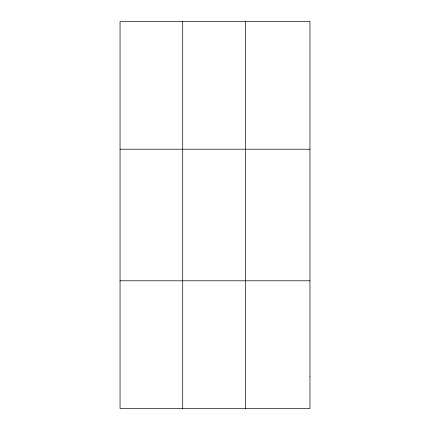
<?xml version="1.0" encoding="UTF-8"?>
<svg xmlns="http://www.w3.org/2000/svg" width="430" height="430" viewBox="0 0 430 430"><rect width="100%" height="100%" fill="white"/><g stroke="black" fill="none" stroke-linecap="round" stroke-linejoin="round"><path stroke-width="0.64" d="M182.712 21.5L182.712 408.5M245.385 21.5L245.385 408.5M120.045 149.21L309.955 149.21M120.045 280.79L309.955 280.79M309.955 376.572L309.955 408.5L120.045 408.5L120.045 21.5L309.955 21.5L309.955 376.572"/></g></svg>
